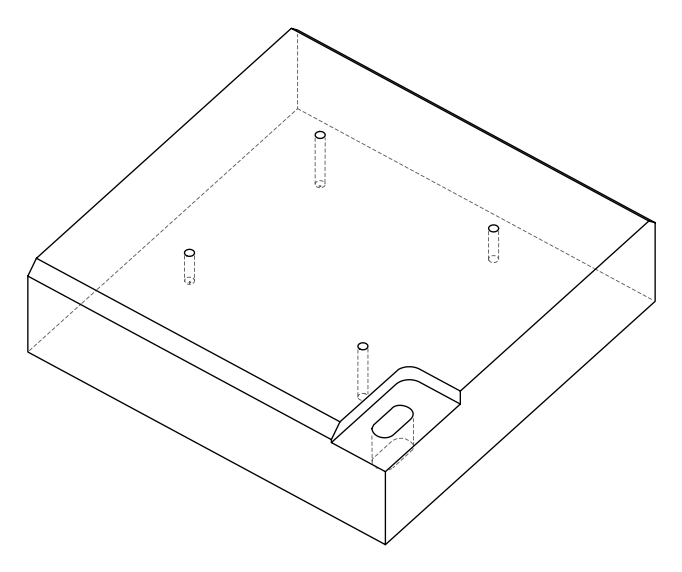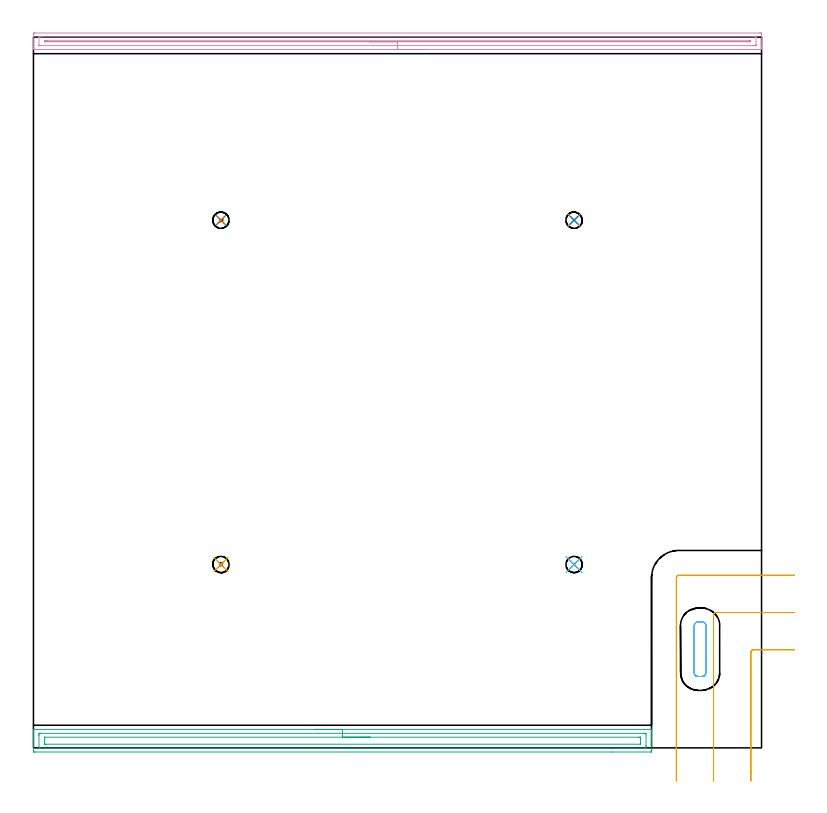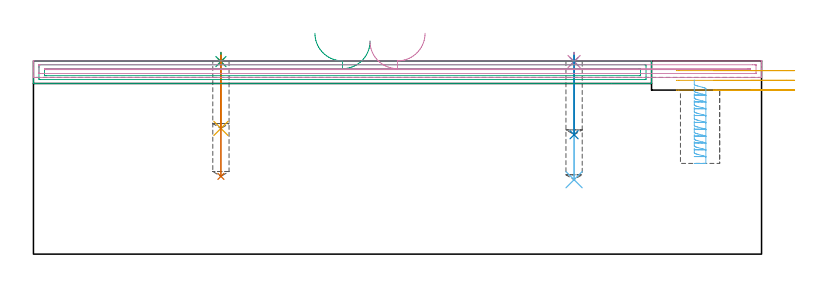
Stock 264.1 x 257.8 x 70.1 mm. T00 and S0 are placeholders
(PLAN: 12 operations, 4 tool changes, 16.6 min)
(1 SPOT_DRILL | STEP1POCKET | NXT0321_9005460120000 | 0.03 min | 0 mm3)
(2 SPOT_DRILL_1 | STEP1POCKET_1 | NXT0321_9005460120000 | 0.03 min | 0 mm3)
(3 SPOT_DRILL_2 | STEP1POCKET_2 | NXT0321_9005460120000 | 0.03 min | 0 mm3)
(4 SPOT_DRILL_3 | STEP1POCKET_3 | NXT0321_9005460120000 | 0.03 min | 0 mm3)
(5 DRILL_BLIND_HOLE_INTO_CENTER | STEP1POCKET | UGT0301_182 | 0.11 min | 634 mm3)
(6 DRILL_BLIND_HOLE_INTO_CENTER_1 | STEP1POCKET_1 | UGT0301_182 | 0.18 min | 1139 mm3)
(7 DRILL_BLIND_HOLE_INTO_CENTER_2 | STEP1POCKET_2 | UGT0301_182 | 0.18 min | 1107 mm3)
(8 DRILL_BLIND_HOLE_INTO_CENTER_3 | STEP1POCKET_3 | UGT0301_182 | 0.12 min | 696 mm3)
(9 AREA_MILL | FG_CHAMFER_SURFACE | UGT0205_001 | 5.61 min | 7711 mm3)
(10 AREA_MILL_1 | FG_CHAMFER_SURFACE_1 | UGT0205_001 | 6.49 min | 4757 mm3)
(11 MILL_CORNER_NOTCH_RECTANGULAR | CORNER_NOTCH_RECTANGULAR | UGT0201_100 | Follow Part, ap 4.5, ae 75% | 1.82 min | 29897 mm3)
(12 MILL_RECTANGULAR_POCKET | POCKET_RECTANGULAR_STRAIGHT | NXT0201_013 | Follow Part, ap 2.5, ae 75% | 1.97 min | 10324 mm3)
(TOOL NXT0321_9005460120000 | NC Spot Drill, 142deg, 12mm, Carbide, Uncoated | D12 PA142 FL30 Z2)
(TOOL UGT0301_182 | Twist Drill 5.9 mm | D5.9 PA118 FL55 Z2)
(TOOL UGT0205_001 | Chamfer Mill 20 x 3 x 45 deg. | D20 FL50 Z2)
(TOOL UGT0201_100 | End Mill 18 mm | D18 FL22 Z2)
(TOOL NXT0201_013 | ENDMILL 10mm | D10 FL30 Z4)
(OP 1 SPOT_DRILL)
G17 G21 G94 G90
T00 M6
G54
G17 G0 G90 X68. Y66.5 S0 M3
G43 Z80.1 H0
G94 G81 G98 Z69.846 F250. R73.1
G80
M5
M2
(OP 2 SPOT_DRILL_1)
G17 G21 G94 G90
T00 M6
G54
G17 G0 G90 X196.1 Y66.5 S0 M3
G43 Z80.1 H0
G94 G81 G98 Z69.846 F250. R73.1
G80
M5
M2
(OP 3 SPOT_DRILL_2)
G17 G21 G94 G90
T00 M6
G54
G17 G0 G90 X68. Y191.4 S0 M3
G43 Z80.1 H0
G94 G81 G98 Z69.846 F250. R73.1
G80
M5
M2
(OP 4 SPOT_DRILL_3)
G17 G21 G94 G90
T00 M6
G54
G17 G0 G90 X196.1 Y191.4 S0 M3
G43 Z80.1 H0
G94 G81 G98 Z69.846 F250. R73.1
G80
M5
M2
(OP 5 DRILL_BLIND_HOLE_INTO_CENTER)
G17 G21 G94 G90
T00 M6
G54
G17 G0 G90 X68. Y66.5 S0 M3
G43 Z80.1 H0
G94 G81 G98 Z45.6 F250. R72.1
G80
M5
M2
(OP 6 DRILL_BLIND_HOLE_INTO_CENTER_1)
G17 G21 G94 G90
T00 M6
G54
G17 G0 G90 X196.1 Y66.5 S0 M3
G43 Z80.1 H0
G94 G81 G98 Z27. F250. R72.1
G80
M5
M2
(OP 7 DRILL_BLIND_HOLE_INTO_CENTER_2)
G17 G21 G94 G90
T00 M6
G54
G17 G0 G90 X68. Y191.4 S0 M3
G43 Z80.1 H0
G94 G81 G98 Z28.2 F250. R72.1
G80
M5
M2
(OP 8 DRILL_BLIND_HOLE_INTO_CENTER_3)
G17 G21 G94 G90
T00 M6
G54
G17 G0 G90 X196.1 Y191.4 S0 M3
G43 Z80.1 H0
G94 G81 G98 Z43.3 F250. R72.1
G80
M5
M2
(OP 9 AREA_MILL)
G17 G21 G94 G90
T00 M6
G54
G17 G0 G90 X102.1 Y6.7 S1061 M3
G43 Z80.1 H0
G94 G1 X102.138 Z79.228 F250.
X102.252 Z78.364
X102.441 Z77.512
X102.703 Z76.68
X103.037 Z75.874
X103.44 Z75.1
X103.908 Z74.364
X104.44 Z73.672
X105.029 Z73.029
X105.672 Z72.44
X106.364 Z71.908
X107.1 Z71.44
X107.874 Z71.037
X108.68 Z70.703
X109.512 Z70.441
X110.364 Z70.252
X111.228 Z70.138
X112.1 Z70.1
X224.047
X224.19 Y6.697 Z70.088
X224.194 Y6.666 Z70.057
X224.2 Y6.324 Z69.723
Y5.875 Z69.274
Y5.265 Z68.66
Y4.071 Z67.468
Y3.488 Z66.882
Y-0.953 Z62.444
X224.198 Y-1.247 Z62.15
X224.19 Y-1.492 Z61.905
X223.944 Y-1.499 Z61.899
X209.663 Y-1.5 Z61.9
X0.599
X0.253 Y-1.497 Z61.902
X0.01 Y-1.491 Z61.906
X0. Y-1.245 Z62.152
Y3.488 Z66.882
Y4.071 Z67.468
Y4.377 Z67.773
Y4.96 Z68.356
Y5.265 Z68.66
Y5.875 Z69.274
Y6.324 Z69.724
X0.006 Y6.666 Z70.057
X0.01 Y6.697 Z70.088
X0.153 Y6.7 Z70.1
X112.1
Y5.286 Z68.686
X221.796
X221.817 Y5.285 Z68.685
X222.19 Y5.265 Z68.665
X222.199 Y4.885 Z68.285
X222.2 Y0.823 Z64.223
X222.199 Y0.443 Z63.843
X222.19 Y-0.065 Z63.335
X221.837 Y-0.085 Z63.315
X221.817 Y-0.086 Z63.314
X2.404
X2.383 Y-0.085 Z63.315
X2.01 Y-0.065 Z63.335
X2.001 Y0.315 Z63.715
X2. Y4.377 Z67.777
X2.001 Y4.757 Z68.157
X2.01 Y5.265 Z68.665
X2.363 Y5.285 Z68.685
X2.383 Y5.286 Z68.686
X112.1
Y3.872 Z67.272
X219.648 Y3.871 Z67.271
X220.033 Y3.87 Z67.27
X220.16 Y3.867 Z67.267
X220.177 Y3.865 Z67.265
X220.19 Y3.852 Z67.252
X220.195 Y3.766 Z67.166
X220.198 Y3.655 Z67.055
X220.2 Y3.488 Z66.888
Y3.322 Z66.722
Y1.712 Z65.112
X220.199 Y1.546 Z64.946
X220.193 Y1.379 Z64.779
X220.19 Y1.336 Z64.736
X220.175 Y1.334 Z64.734
X220.129 Y1.331 Z64.731
X220.033 Y1.329 Z64.729
X4.552
X4.167 Y1.33 Z64.73
X4.04 Y1.333 Z64.733
X4.023 Y1.335 Z64.735
X4.01 Y1.348 Z64.748
X4.005 Y1.434 Z64.834
X4.002 Y1.545 Z64.945
X4. Y1.712 Z65.112
Y1.878 Z65.278
Y3.488 Z66.888
X4.001 Y3.654 Z67.054
X4.007 Y3.821 Z67.221
X4.01 Y3.863 Z67.263
X4.025 Y3.866 Z67.266
X4.071 Y3.869 Z67.269
X4.167 Y3.871 Z67.271
X112.1 Y3.872 Z67.272
X112.972 Z67.31
X113.836 Z67.423
X114.688 Z67.612
X115.52 Z67.875
X116.326 Z68.208
X117.1 Z68.611
X117.836 Z69.08
X118.528 Z69.611
X119.171 Z70.2
X119.76 Z70.844
X120.292 Z71.536
X120.76 Z72.272
X121.163 Z73.045
X121.497 Z73.851
X121.759 Z74.683
X121.948 Z75.535
X122.062 Z76.4
X122.1 Z77.272
G0 Z80.1
M5
M2
(OP 10 AREA_MILL_1)
G17 G21 G94 G90
T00 M6
G54
G17 G0 G90 X142.05 Y253.3 S1061 M3
G43 Z80.1 H0
G94 G1 X142.012 Z79.228 F250.
X141.898 Z78.363
X141.709 Z77.512
X141.447 Z76.68
X141.113 Z75.874
X140.71 Z75.1
X140.241 Z74.364
X139.71 Z73.672
X139.121 Z73.029
X138.478 Z72.439
X137.786 Z71.908
X137.05 Z71.44
X136.276 Z71.037
X135.47 Z70.703
X134.638 Z70.441
X133.786 Z70.252
X132.922 Z70.138
X132.05 Z70.1
X0.18
X0.01 Y253.303 Z70.088
X0.002 Y253.449 Z69.943
X0. Y253.601 Z69.799
Y253.841 Z69.559
Y254.548 Z68.846
Y255.778 Z67.619
Y256.3 Z67.094
Y256.915 Z66.481
Y258.666 Z64.73
X0.003 Y258.927 Z64.469
X0.01 Y259.292 Z64.104
X0.25 Y259.297 Z64.101
X0.628 Y259.3 Z64.1
X263.472
X263.85 Y259.297 Z64.101
X264.09 Y259.292 Z64.104
X264.1 Y258.927 Z64.469
Y256.3 Z67.094
Y254.902 Z68.494
Y254.548 Z68.846
Y253.841 Z69.559
Y253.601 Z69.799
Y253.45 Z69.942
X264.09 Y253.303 Z70.088
X263.92 Y253.3 Z70.1
X132.05
Y254.714 Z68.686
X2.416 Y254.715 Z68.685
X2.245 Y254.716 Z68.684
X2.059 Y254.72 Z68.68
X2.019 Y254.721 Z68.679
X2.01 Y254.743 Z68.657
X2.007 Y254.776 Z68.624
X2.001 Y254.954 Z68.446
Y257.582 Z65.818
X2.005 Y257.719 Z65.681
X2.01 Y257.827 Z65.573
X2.017 Y257.879 Z65.521
X2.054 Y257.88 Z65.52
X2.416 Y257.884 Z65.516
X2.585 Y257.885 Z65.515
X3.31 Y257.886 Z65.514
X261.684 Y257.885 Z65.515
X261.855 Y257.884 Z65.516
X262.041 Y257.881 Z65.519
X262.081 Y257.879 Z65.521
X262.09 Y257.857 Z65.543
X262.093 Y257.824 Z65.576
X262.099 Y257.646 Z65.754
Y255.018 Z68.382
X262.095 Y254.881 Z68.519
X262.09 Y254.773 Z68.627
X262.083 Y254.721 Z68.679
X262.046 Y254.72 Z68.68
X261.684 Y254.716 Z68.684
X261.515 Y254.715 Z68.685
X260.79 Y254.714 Z68.686
X132.05
Y256.128 Z67.272
X4.378 Y256.129 Z67.271
X4.204 Y256.13 Z67.27
X4.03 Y256.134 Z67.266
X4.013 Y256.135 Z67.265
X4.009 Y256.146 Z67.254
X4.004 Y256.18 Z67.22
X4.001 Y256.234 Z67.166
Y256.3 Z67.1
X4.004 Y256.4 Z67.
X4.009 Y256.449 Z66.951
X4.013 Y256.465 Z66.935
X4.033 Y256.467 Z66.933
X4.204 Y256.469 Z66.931
X4.923 Y256.471 Z66.929
X5.098 Y256.472 Z66.928
X259.722 Y256.471 Z66.929
X259.896 Y256.47 Z66.93
X260.07 Y256.466 Z66.934
X260.087 Y256.465 Z66.935
X260.091 Y256.454 Z66.946
X260.096 Y256.42 Z66.98
X260.099 Y256.367 Z67.034
Y256.3 Z67.1
X260.096 Y256.2 Z67.2
X260.091 Y256.151 Z67.249
X260.087 Y256.135 Z67.265
X260.067 Y256.133 Z67.267
X259.896 Y256.131 Z67.269
X259.177 Y256.129 Z67.271
X259.002 Y256.128 Z67.272
X132.05
X131.178 Z67.31
X130.313 Z67.423
X129.462 Z67.612
X128.63 Z67.875
X127.824 Z68.208
X127.05 Z68.611
X126.314 Z69.08
X125.622 Z69.611
X124.979 Z70.2
X124.39 Z70.844
X123.858 Z71.536
X123.39 Z72.272
X122.987 Z73.045
X122.653 Z73.851
X122.391 Z74.683
X122.202 Z75.535
X122.088 Z76.4
X122.05 Z77.272
G0 Z80.1
M5
M2
(OP 11 MILL_CORNER_NOTCH_RECTANGULAR)
G17 G21 G94 G90
T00 M6
G54
G17 G0 G90 X276.1 Y35.6 S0 M3
G43 Z80.1 H0
Z66.567
G94 G1 X273.1 F250.
X261.096 F500.
G3 X260.2 Y34.704 R0.9
G1 Y-9.
Y-12. F250.
G0 Z80.1
X276.1 Y49.1
Z66.567
G1 X273.1
X247.596 F500.
G3 X246.7 Y48.204 R0.9
G1 Y-9.
Y-12. F250.
G0 Z80.1
X276.1 Y62.6
Z66.567
G1 X273.1
X234.096 F500.
G3 X233.2 Y61.704 R0.9
G1 Y-9.
Y-12. F250.
G0 Z80.1
X276.1 Y35.6
Z63.033
G1 X273.1
X261.096 F500.
G3 X260.2 Y34.704 R0.9
G1 Y-9.
Y-12. F250.
G0 Z80.1
X276.1 Y49.1
Z63.033
G1 X273.1
X247.596 F500.
G3 X246.7 Y48.204 R0.9
G1 Y-9.
Y-12. F250.
G0 Z80.1
X276.1 Y62.6
Z63.033
G1 X273.1
X234.096 F500.
G3 X233.2 Y61.704 R0.9
G1 Y-9.
Y-12. F250.
G0 Z80.1
X276.1 Y35.6
Z59.5
G1 X273.1
X261.096 F500.
G3 X260.2 Y34.704 R0.9
G1 Y-9.
Y-12. F250.
G0 Z80.1
X276.1 Y49.1
Z59.5
G1 X273.1
X247.596 F500.
G3 X246.7 Y48.204 R0.9
G1 Y-9.
Y-12. F250.
G0 Z80.1
X276.1 Y62.6
Z59.5
G1 X273.1
X234.096 F500.
G3 X233.2 Y61.704 R0.9
G1 Y-9.
Y-12. F250.
G0 Z80.1
M5
M2
(OP 12 MILL_RECTANGULAR_POCKET)
G17 G21 G94 G90
T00 M6
G54
G17 G0 G90 X239.7 Y33.447 S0 M3
G43 Z80.1 H0
Z63.18
G94 G1 Y27.3 Z61.533 F250.
Y27.182 Z61.501
X239.765 Y26.861 Z61.413
X239.903 Y26.564 Z61.326
X240.107 Y26.307 Z61.238
X240.364 Y26.103 Z61.15
X240.661 Y25.965 Z61.062
X240.982 Y25.9 Z60.974
X242.618 Z60.536
X242.939 Y25.965 Z60.448
X243.236 Y26.103 Z60.36
X243.493 Y26.307 Z60.273
X243.697 Y26.564 Z60.185
X243.835 Y26.861 Z60.097
X243.9 Y27.182 Z60.009
Y27.3 Z59.978
Y35.8 Z57.7
Y44.3 F500.
G3 X242.5 Y45.7 R1.4
G1 X241.1
G3 X239.7 Y44.3 R1.4
G1 Y27.3
G3 X241.1 Y25.9 R1.4
G1 X242.5
G3 X243.9 Y27.3 R1.4
G1 Y35.8
Y36.8
G0 X239.7 Y33.447 Z60.7
G1 Y27.3 Z59.053 F250.
Y27.182 Z59.021
X239.765 Y26.861 Z58.933
X239.903 Y26.564 Z58.846
X240.107 Y26.307 Z58.758
X240.364 Y26.103 Z58.67
X240.661 Y25.965 Z58.582
X240.982 Y25.9 Z58.494
X242.618 Z58.056
X242.939 Y25.965 Z57.968
X243.236 Y26.103 Z57.88
X243.493 Y26.307 Z57.793
X243.697 Y26.564 Z57.705
X243.835 Y26.861 Z57.617
X243.9 Y27.182 Z57.529
Y27.3 Z57.498
Y35.8 Z55.22
Y44.3 F500.
G3 X242.5 Y45.7 R1.4
G1 X241.1
G3 X239.7 Y44.3 R1.4
G1 Y27.3
G3 X241.1 Y25.9 R1.4
G1 X242.5
G3 X243.9 Y27.3 R1.4
G1 Y35.8
Y36.8
G0 X239.7 Y33.447 Z58.22
G1 Y27.3 Z56.573 F250.
Y27.182 Z56.541
X239.765 Y26.861 Z56.453
X239.903 Y26.564 Z56.366
X240.107 Y26.307 Z56.278
X240.364 Y26.103 Z56.19
X240.661 Y25.965 Z56.102
X240.982 Y25.9 Z56.014
X242.618 Z55.576
X242.939 Y25.965 Z55.488
X243.236 Y26.103 Z55.4
X243.493 Y26.307 Z55.313
X243.697 Y26.564 Z55.225
X243.835 Y26.861 Z55.137
X243.9 Y27.182 Z55.049
Y27.3 Z55.018
Y35.8 Z52.74
Y44.3 F500.
G3 X242.5 Y45.7 R1.4
G1 X241.1
G3 X239.7 Y44.3 R1.4
G1 Y27.3
G3 X241.1 Y25.9 R1.4
G1 X242.5
G3 X243.9 Y27.3 R1.4
G1 Y35.8
Y36.8
G0 X239.7 Y33.447 Z55.74
G1 Y27.3 Z54.093 F250.
Y27.182 Z54.061
X239.765 Y26.861 Z53.973
X239.903 Y26.564 Z53.886
X240.107 Y26.307 Z53.798
X240.364 Y26.103 Z53.71
X240.661 Y25.965 Z53.622
X240.982 Y25.9 Z53.534
X242.618 Z53.096
X242.939 Y25.965 Z53.008
X243.236 Y26.103 Z52.92
X243.493 Y26.307 Z52.833
X243.697 Y26.564 Z52.745
X243.835 Y26.861 Z52.657
X243.9 Y27.182 Z52.569
Y27.3 Z52.538
Y35.8 Z50.26
Y44.3 F500.
G3 X242.5 Y45.7 R1.4
G1 X241.1
G3 X239.7 Y44.3 R1.4
G1 Y27.3
G3 X241.1 Y25.9 R1.4
G1 X242.5
G3 X243.9 Y27.3 R1.4
G1 Y35.8
Y36.8
G0 X239.7 Y33.447 Z53.26
G1 Y27.3 Z51.613 F250.
Y27.182 Z51.581
X239.765 Y26.861 Z51.493
X239.903 Y26.564 Z51.406
X240.107 Y26.307 Z51.318
X240.364 Y26.103 Z51.23
X240.661 Y25.965 Z51.142
X240.982 Y25.9 Z51.054
X242.618 Z50.616
X242.939 Y25.965 Z50.528
X243.236 Y26.103 Z50.44
X243.493 Y26.307 Z50.353
X243.697 Y26.564 Z50.265
X243.835 Y26.861 Z50.177
X243.9 Y27.182 Z50.089
Y27.3 Z50.058
Y35.8 Z47.78
Y44.3 F500.
G3 X242.5 Y45.7 R1.4
G1 X241.1
G3 X239.7 Y44.3 R1.4
G1 Y27.3
G3 X241.1 Y25.9 R1.4
G1 X242.5
G3 X243.9 Y27.3 R1.4
G1 Y35.8
Y36.8
G0 X239.7 Y33.447 Z50.78
G1 Y27.3 Z49.133 F250.
Y27.182 Z49.101
X239.765 Y26.861 Z49.013
X239.903 Y26.564 Z48.926
X240.107 Y26.307 Z48.838
X240.364 Y26.103 Z48.75
X240.661 Y25.965 Z48.662
X240.982 Y25.9 Z48.574
X242.618 Z48.136
X242.939 Y25.965 Z48.048
X243.236 Y26.103 Z47.96
X243.493 Y26.307 Z47.873
X243.697 Y26.564 Z47.785
X243.835 Y26.861 Z47.697
X243.9 Y27.182 Z47.609
Y27.3 Z47.578
Y35.8 Z45.3
Y44.3 F500.
G3 X242.5 Y45.7 R1.4
G1 X241.1
G3 X239.7 Y44.3 R1.4
G1 Y27.3
G3 X241.1 Y25.9 R1.4
G1 X242.5
G3 X243.9 Y27.3 R1.4
G1 Y35.8
Y36.8
G0 X239.7 Y33.447 Z48.3
G1 Y27.3 Z46.653 F250.
Y27.182 Z46.621
X239.765 Y26.861 Z46.533
X239.903 Y26.564 Z46.446
X240.107 Y26.307 Z46.358
X240.364 Y26.103 Z46.27
X240.661 Y25.965 Z46.182
X240.982 Y25.9 Z46.094
X242.618 Z45.656
X242.939 Y25.965 Z45.568
X243.236 Y26.103 Z45.48
X243.493 Y26.307 Z45.393
X243.697 Y26.564 Z45.305
X243.835 Y26.861 Z45.217
X243.9 Y27.182 Z45.129
Y27.3 Z45.098
Y35.8 Z42.82
Y44.3 F500.
G3 X242.5 Y45.7 R1.4
G1 X241.1
G3 X239.7 Y44.3 R1.4
G1 Y27.3
G3 X241.1 Y25.9 R1.4
G1 X242.5
G3 X243.9 Y27.3 R1.4
G1 Y35.8
Y36.8
G0 X239.7 Y33.447 Z45.82
G1 Y27.3 Z44.173 F250.
Y27.182 Z44.141
X239.765 Y26.861 Z44.053
X239.903 Y26.564 Z43.966
X240.107 Y26.307 Z43.878
X240.364 Y26.103 Z43.79
X240.661 Y25.965 Z43.702
X240.982 Y25.9 Z43.614
X242.618 Z43.176
X242.939 Y25.965 Z43.088
X243.236 Y26.103 Z43.
X243.493 Y26.307 Z42.913
X243.697 Y26.564 Z42.825
X243.835 Y26.861 Z42.737
X243.9 Y27.182 Z42.649
Y27.3 Z42.618
Y35.8 Z40.34
Y44.3 F500.
G3 X242.5 Y45.7 R1.4
G1 X241.1
G3 X239.7 Y44.3 R1.4
G1 Y27.3
G3 X241.1 Y25.9 R1.4
G1 X242.5
G3 X243.9 Y27.3 R1.4
G1 Y35.8
Y36.8
G0 X239.7 Y33.447 Z43.34
G1 Y27.3 Z41.693 F250.
Y27.182 Z41.661
X239.765 Y26.861 Z41.573
X239.903 Y26.564 Z41.486
X240.107 Y26.307 Z41.398
X240.364 Y26.103 Z41.31
X240.661 Y25.965 Z41.222
X240.982 Y25.9 Z41.134
X242.618 Z40.696
X242.939 Y25.965 Z40.608
X243.236 Y26.103 Z40.52
X243.493 Y26.307 Z40.433
X243.697 Y26.564 Z40.345
X243.835 Y26.861 Z40.257
X243.9 Y27.182 Z40.169
Y27.3 Z40.138
Y35.8 Z37.86
Y44.3 F500.
G3 X242.5 Y45.7 R1.4
G1 X241.1
G3 X239.7 Y44.3 R1.4
G1 Y27.3
G3 X241.1 Y25.9 R1.4
G1 X242.5
G3 X243.9 Y27.3 R1.4
G1 Y35.8
Y36.8
G0 X239.7 Y33.447 Z40.86
G1 Y27.3 Z39.213 F250.
Y27.182 Z39.181
X239.765 Y26.861 Z39.093
X239.903 Y26.564 Z39.006
X240.107 Y26.307 Z38.918
X240.364 Y26.103 Z38.83
X240.661 Y25.965 Z38.742
X240.982 Y25.9 Z38.655
X242.618 Z38.216
X242.939 Y25.965 Z38.128
X243.236 Y26.103 Z38.04
X243.493 Y26.307 Z37.953
X243.697 Y26.564 Z37.865
X243.835 Y26.861 Z37.777
X243.9 Y27.182 Z37.689
Y27.3 Z37.658
Y35.8 Z35.38
Y44.3 F500.
G3 X242.5 Y45.7 R1.4
G1 X241.1
G3 X239.7 Y44.3 R1.4
G1 Y27.3
G3 X241.1 Y25.9 R1.4
G1 X242.5
G3 X243.9 Y27.3 R1.4
G1 Y35.8
Y36.8
G0 X239.7 Y33.447 Z38.38
G1 Y27.3 Z36.733 F250.
Y27.182 Z36.701
X239.765 Y26.861 Z36.613
X239.903 Y26.564 Z36.526
X240.107 Y26.307 Z36.438
X240.364 Y26.103 Z36.35
X240.661 Y25.965 Z36.262
X240.982 Y25.9 Z36.175
X242.618 Z35.736
X242.939 Y25.965 Z35.648
X243.236 Y26.103 Z35.56
X243.493 Y26.307 Z35.473
X243.697 Y26.564 Z35.385
X243.835 Y26.861 Z35.297
X243.9 Y27.182 Z35.209
Y27.3 Z35.178
Y35.8 Z32.9
Y44.3 F500.
G3 X242.5 Y45.7 R1.4
G1 X241.1
G3 X239.7 Y44.3 R1.4
G1 Y27.3
G3 X241.1 Y25.9 R1.4
G1 X242.5
G3 X243.9 Y27.3 R1.4
G1 Y35.8
Y36.8
G0 Z80.1
M5
M2
